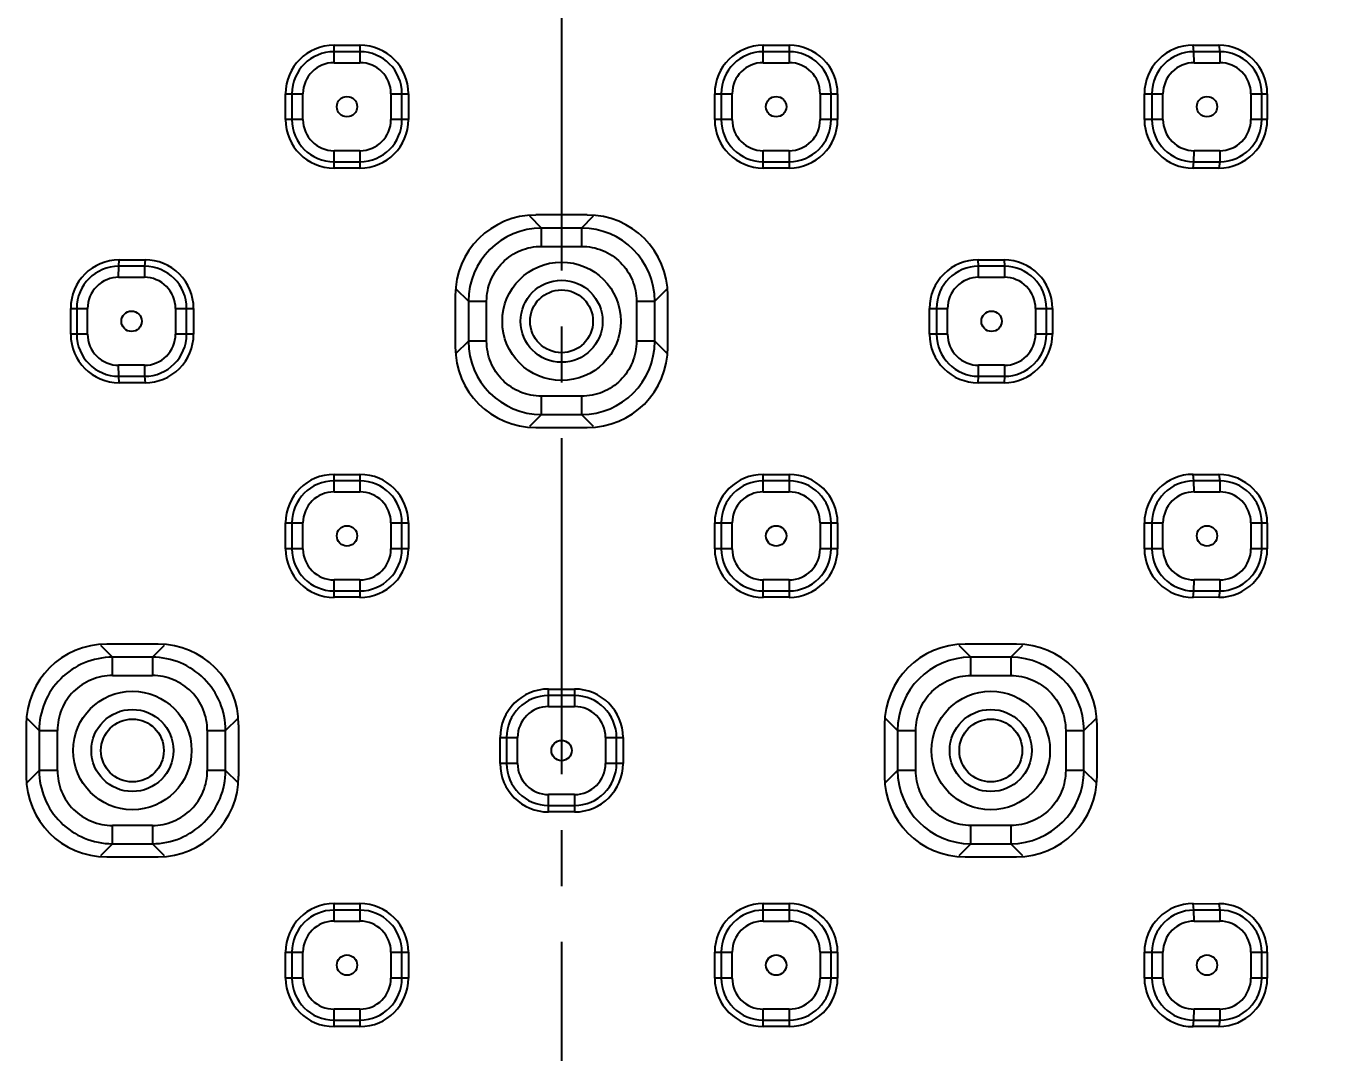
# Model space of a CAD drawing. Header units: inches. Extents: x -176 to 245, y -250 to 344.
# Drawn here: x -88.32 to -53.03, y 24.43 to 52.18 of the extents above; entities that cross this region are included whole.
import ezdxf

# ---------------------------------------------------------------- set-up
doc = ezdxf.new("R2010")
doc.units = ezdxf.units.IN
doc.header["$LTSCALE"] = 2.42
doc.header["$MEASUREMENT"] = 0
doc.header["$PDMODE"] = 3
doc.header["$PDSIZE"] = 0.3125
doc.linetypes.add('CENTER2', pattern=[1.125, 0.75, -0.125, 0.125, -0.125])
doc.layers.get('0').update_dxf_attribs({"linetype": 'CONTINUOUS'})
doc.layers.get('Defpoints').update_dxf_attribs({"linetype": 'CONTINUOUS'})
doc.layers.add('CENTER', color=1, linetype='CENTER2')
doc.layers.add('DIM', color=3, linetype='CONTINUOUS', lineweight=18)
doc.styles.get("Standard").update_dxf_attribs({"font": 'arial.ttf', "width": 0.8})
doc.dimstyles.new('ISO-25', dxfattribs={"dimtxt": 5, "dimasz": 2.5, "dimexe": 1.25, "dimexo": 0.625, "dimgap": 2, "dimtad": 1, "dimtih": 1, "dimtoh": 1, "dimdec": 1, "dimdsep": 46, "dimtxsty": 'Standard', "dimcen": 0, "dimclrd": 3, "dimclre": 3, "dimclrt": 4, "dimadec": 0, "dimazin": 0, "dimtfac": 1, "dimtdec": 1, "dimtmove": 0, "dimatfit": 3, "dimfxl": 1, "dimarcsym": 0})

# ---------------------------------------------------------------- blocks, each defined once
blk = doc.blocks.new('*D2')
at = {"layer": 'Defpoints', "color": 0, "transparency": 16777216}
for p in [(-33.347, 99.104), (-73.847, -177.433), (13.761, -177.433)]:
    blk.add_point(p, dxfattribs=at)
at = {"layer": 'DIM', "color": 3, "lineweight": -2, "transparency": 16777216}
for p, q in [((-32.722, 99.104), (15.011, 99.104)), ((13.761, 94.104), (13.761, -34.611)), ((13.761, -172.433), (13.761, -43.717)), ((-73.222, -177.433), (15.011, -177.433))]:
    blk.add_line(p, q, dxfattribs=at)
at = {"layer": 'DIM', "color": 3, "transparency": 16777216}
for points in [[(12.928, 94.104), (14.595, 94.104), (13.761, 99.104)], [(12.928, -172.433), (14.595, -172.433), (13.761, -177.433)]]:
    blk.add_solid(points, dxfattribs=at)
at = {"layer": 'DIM', "color": 4, "transparency": 16777216, "insert": (13.761, -39.164), "char_height": 5, "attachment_point": 5}
blk.add_mtext('276.5', dxfattribs=at)

msp = doc.modelspace()

# ---------------------------------------------------------------- linework, layer by layer
at = {"color": 7, "linetype": 'Continuous'}
for p, q in [((-79.997, 51.193), (-79.997, 51.665)), ((-79.997, 51.665), (-79.297, 51.665)), ((-79.297, 51.665), (-79.297, 51.193)), ((-68.397, 51.193), (-68.397, 51.665)), ((-68.397, 51.665), (-67.697, 51.665)), ((-67.697, 51.665), (-67.697, 51.193)), ((-56.757, 51.49), (-56.779, 51.666)), ((-56.779, 51.666), (-56.079, 51.664)), ((-56.079, 51.664), (-56.058, 51.49)), ((-79.297, 51.49), (-79.997, 51.49)), ((-79.997, 51.193), (-79.297, 51.193)), ((-67.697, 51.49), (-68.397, 51.49)), ((-68.397, 51.193), (-67.697, 51.193)), ((-56.058, 51.49), (-56.757, 51.49)), ((-56.753, 51.193), (-56.757, 51.49)), ((-56.753, 51.193), (-56.053, 51.193)), ((-56.058, 51.49), (-56.053, 51.193)), ((-81.307, 49.654), (-81.307, 50.354)), ((-81.307, 50.354), (-80.836, 50.354)), ((-81.133, 50.354), (-81.133, 49.654)), ((-80.836, 49.654), (-80.836, 50.354)), ((-78.458, 50.354), (-78.458, 49.654)), ((-78.458, 50.354), (-77.986, 50.354)), ((-78.161, 49.654), (-78.161, 50.354)), ((-77.986, 50.354), (-77.986, 49.654)), ((-69.707, 49.654), (-69.707, 50.354)), ((-69.707, 50.354), (-69.236, 50.354)), ((-69.533, 50.354), (-69.533, 49.654)), ((-69.236, 49.654), (-69.236, 50.354)), ((-66.858, 50.354), (-66.858, 49.654)), ((-66.858, 50.354), (-66.386, 50.354)), ((-66.561, 49.654), (-66.561, 50.354)), ((-66.386, 50.354), (-66.386, 49.654)), ((-58.094, 49.654), (-58.094, 50.354)), ((-58.094, 50.354), (-57.592, 50.354)), ((-57.894, 50.354), (-57.894, 49.654)), ((-57.592, 49.654), (-57.592, 50.354)), ((-55.214, 50.354), (-55.214, 49.654)), ((-55.214, 50.354), (-54.773, 50.354)), ((-54.922, 49.654), (-54.922, 50.354)), ((-54.773, 50.354), (-54.773, 49.654)), ((-80.836, 49.654), (-81.307, 49.654)), ((-77.986, 49.654), (-78.458, 49.654)), ((-69.236, 49.654), (-69.707, 49.654)), ((-66.386, 49.654), (-66.858, 49.654)), ((-57.592, 49.654), (-58.094, 49.654)), ((-54.773, 49.654), (-55.214, 49.654)), ((-79.997, 48.344), (-79.997, 48.815)), ((-79.297, 48.815), (-79.997, 48.815)), ((-79.297, 48.815), (-79.297, 48.344)), ((-68.397, 48.344), (-68.397, 48.815)), ((-67.697, 48.815), (-68.397, 48.815)), ((-67.697, 48.815), (-67.697, 48.344)), ((-56.757, 48.518), (-56.753, 48.815)), ((-56.053, 48.815), (-56.753, 48.815)), ((-56.053, 48.815), (-56.058, 48.518)), ((-79.997, 48.518), (-79.297, 48.518)), ((-68.397, 48.518), (-67.697, 48.518)), ((-56.779, 48.343), (-56.757, 48.518)), ((-56.757, 48.518), (-56.058, 48.518)), ((-56.058, 48.518), (-56.079, 48.345)), ((-79.297, 48.344), (-79.997, 48.344)), ((-67.697, 48.344), (-68.397, 48.344)), ((-56.079, 48.345), (-56.779, 48.343)), ((-74.712, 47.05), (-74.386, 46.724)), ((-73.153, 47.077), (-74.541, 47.077)), ((-73.307, 46.724), (-72.982, 47.05)), ((-74.386, 46.229), (-74.386, 46.724)), ((-73.307, 46.724), (-74.386, 46.724)), ((-73.307, 46.724), (-73.307, 46.229)), ((-74.386, 46.229), (-73.307, 46.229)), ((-85.818, 45.393), (-85.816, 45.69)), ((-85.816, 45.69), (-85.805, 45.864)), ((-85.117, 45.69), (-85.816, 45.69)), ((-85.805, 45.864), (-85.106, 45.865)), ((-85.117, 45.69), (-85.119, 45.393)), ((-85.106, 45.865), (-85.117, 45.69)), ((-62.577, 45.69), (-62.588, 45.865)), ((-62.588, 45.865), (-61.888, 45.864)), ((-61.877, 45.69), (-62.577, 45.69)), ((-62.575, 45.393), (-62.577, 45.69)), ((-61.888, 45.864), (-61.877, 45.69)), ((-61.877, 45.69), (-61.875, 45.393)), ((-85.818, 45.393), (-85.119, 45.393)), ((-62.575, 45.393), (-61.875, 45.393)), ((-76.719, 44.898), (-76.719, 43.51)), ((-76.367, 44.744), (-76.692, 45.069)), ((-71.001, 45.069), (-71.327, 44.744)), ((-70.974, 43.51), (-70.974, 44.898)), ((-87.114, 43.854), (-87.114, 44.554)), ((-87.114, 44.554), (-86.658, 44.554)), ((-86.952, 44.554), (-86.952, 43.854)), ((-86.658, 43.854), (-86.658, 44.554)), ((-84.28, 44.554), (-84.28, 43.854)), ((-84.28, 44.554), (-83.793, 44.554)), ((-83.98, 43.854), (-83.98, 44.554)), ((-83.793, 44.554), (-83.793, 43.854)), ((-76.367, 44.744), (-76.367, 43.665)), ((-76.367, 44.744), (-75.872, 44.744)), ((-75.872, 43.665), (-75.872, 44.744)), ((-71.822, 44.744), (-71.822, 43.665)), ((-71.822, 44.744), (-71.327, 44.744)), ((-71.327, 43.665), (-71.327, 44.744)), ((-63.901, 43.854), (-63.901, 44.554)), ((-63.901, 44.554), (-63.414, 44.554)), ((-63.713, 44.554), (-63.713, 43.854)), ((-63.414, 43.854), (-63.414, 44.554)), ((-61.036, 44.554), (-61.036, 43.854)), ((-61.036, 44.554), (-60.579, 44.554)), ((-60.741, 43.854), (-60.741, 44.554)), ((-60.579, 44.554), (-60.579, 43.854)), ((-86.658, 43.854), (-87.114, 43.854)), ((-83.793, 43.854), (-84.28, 43.854)), ((-63.414, 43.854), (-63.901, 43.854)), ((-60.579, 43.854), (-61.036, 43.854)), ((-76.692, 43.339), (-76.367, 43.665)), ((-75.872, 43.665), (-76.367, 43.665)), ((-71.327, 43.665), (-71.822, 43.665)), ((-71.327, 43.665), (-71.001, 43.339)), ((-85.119, 43.015), (-85.818, 43.015)), ((-85.816, 42.718), (-85.818, 43.015)), ((-85.805, 42.544), (-85.816, 42.718)), ((-85.816, 42.718), (-85.117, 42.718)), ((-85.119, 43.015), (-85.117, 42.718)), ((-85.117, 42.718), (-85.106, 42.543)), ((-62.588, 42.543), (-62.577, 42.718)), ((-62.577, 42.718), (-62.575, 43.015)), ((-62.577, 42.718), (-61.877, 42.718)), ((-61.875, 43.015), (-62.575, 43.015)), ((-61.877, 42.718), (-61.888, 42.544)), ((-61.875, 43.015), (-61.877, 42.718)), ((-85.106, 42.543), (-85.805, 42.544)), ((-61.888, 42.544), (-62.588, 42.543)), ((-74.386, 41.684), (-74.386, 42.179)), ((-73.307, 42.179), (-74.386, 42.179)), ((-73.307, 42.179), (-73.307, 41.684)), ((-74.386, 41.684), (-74.712, 41.359)), ((-74.386, 41.684), (-73.307, 41.684)), ((-72.982, 41.359), (-73.307, 41.684)), ((-74.541, 41.332), (-73.153, 41.332)), ((-79.997, 39.593), (-79.997, 40.065)), ((-79.997, 40.065), (-79.297, 40.065)), ((-79.297, 39.89), (-79.997, 39.89)), ((-79.297, 40.065), (-79.297, 39.593)), ((-68.397, 39.593), (-68.397, 40.065)), ((-68.397, 40.065), (-67.697, 40.065)), ((-67.697, 39.89), (-68.397, 39.89)), ((-67.697, 40.065), (-67.697, 39.593)), ((-56.757, 39.89), (-56.779, 40.066)), ((-56.779, 40.066), (-56.079, 40.064)), ((-56.058, 39.89), (-56.757, 39.89)), ((-56.753, 39.593), (-56.757, 39.89)), ((-56.079, 40.064), (-56.058, 39.89)), ((-56.058, 39.89), (-56.053, 39.593)), ((-79.997, 39.593), (-79.297, 39.593)), ((-68.397, 39.593), (-67.697, 39.593)), ((-56.753, 39.593), (-56.053, 39.593)), ((-81.307, 38.054), (-81.307, 38.754)), ((-81.307, 38.754), (-80.836, 38.754)), ((-81.133, 38.754), (-81.133, 38.054)), ((-80.836, 38.054), (-80.836, 38.754)), ((-78.458, 38.754), (-78.458, 38.054)), ((-78.458, 38.754), (-77.986, 38.754)), ((-78.161, 38.054), (-78.161, 38.754)), ((-77.986, 38.754), (-77.986, 38.054)), ((-69.707, 38.054), (-69.707, 38.754)), ((-69.707, 38.754), (-69.236, 38.754)), ((-69.533, 38.754), (-69.533, 38.054)), ((-69.236, 38.054), (-69.236, 38.754)), ((-66.858, 38.754), (-66.858, 38.054)), ((-66.858, 38.754), (-66.386, 38.754)), ((-66.561, 38.054), (-66.561, 38.754)), ((-66.386, 38.754), (-66.386, 38.054)), ((-58.094, 38.054), (-58.094, 38.754)), ((-58.094, 38.754), (-57.592, 38.754)), ((-57.894, 38.754), (-57.894, 38.054)), ((-57.592, 38.054), (-57.592, 38.754)), ((-55.214, 38.754), (-55.214, 38.054)), ((-55.214, 38.754), (-54.773, 38.754)), ((-54.922, 38.054), (-54.922, 38.754)), ((-54.773, 38.754), (-54.773, 38.054)), ((-80.836, 38.054), (-81.307, 38.054)), ((-77.986, 38.054), (-78.458, 38.054)), ((-69.236, 38.054), (-69.707, 38.054)), ((-66.386, 38.054), (-66.858, 38.054)), ((-57.592, 38.054), (-58.094, 38.054)), ((-54.773, 38.054), (-55.214, 38.054)), ((-79.997, 36.744), (-79.997, 37.215)), ((-79.297, 37.215), (-79.997, 37.215)), ((-79.297, 37.215), (-79.297, 36.744)), ((-68.397, 36.744), (-68.397, 37.215)), ((-67.697, 37.215), (-68.397, 37.215)), ((-67.697, 37.215), (-67.697, 36.744)), ((-56.757, 36.918), (-56.753, 37.215)), ((-56.053, 37.215), (-56.753, 37.215)), ((-56.053, 37.215), (-56.058, 36.918)), ((-79.997, 36.918), (-79.297, 36.918)), ((-79.297, 36.744), (-79.997, 36.744)), ((-68.397, 36.918), (-67.697, 36.918)), ((-67.697, 36.744), (-68.397, 36.744)), ((-56.779, 36.743), (-56.757, 36.918)), ((-56.079, 36.745), (-56.779, 36.743)), ((-56.757, 36.918), (-56.058, 36.918)), ((-56.058, 36.918), (-56.079, 36.745)), ((-86.312, 35.45), (-85.986, 35.124)), ((-84.753, 35.477), (-86.141, 35.477)), ((-84.907, 35.124), (-84.582, 35.45)), ((-63.112, 35.45), (-62.786, 35.124)), ((-61.553, 35.477), (-62.941, 35.477)), ((-61.707, 35.124), (-61.382, 35.45)), ((-85.986, 34.629), (-85.986, 35.124)), ((-84.907, 35.124), (-85.986, 35.124)), ((-84.907, 35.124), (-84.907, 34.629)), ((-62.786, 34.629), (-62.786, 35.124)), ((-61.707, 35.124), (-62.786, 35.124)), ((-61.707, 35.124), (-61.707, 34.629)), ((-85.986, 34.629), (-84.907, 34.629)), ((-62.786, 34.629), (-61.707, 34.629)), ((-74.197, 33.793), (-74.197, 34.265)), ((-74.197, 34.265), (-73.497, 34.265)), ((-73.497, 34.265), (-73.497, 33.793)), ((-73.497, 34.09), (-74.197, 34.09)), ((-74.197, 33.793), (-73.497, 33.793)), ((-88.319, 33.298), (-88.319, 31.91)), ((-87.967, 33.144), (-88.292, 33.469)), ((-82.601, 33.469), (-82.927, 33.144)), ((-82.574, 31.91), (-82.574, 33.298)), ((-65.119, 33.298), (-65.119, 31.91)), ((-64.767, 33.144), (-65.092, 33.469)), ((-59.401, 33.469), (-59.727, 33.144)), ((-59.374, 31.91), (-59.374, 33.298)), ((-87.967, 33.144), (-87.967, 32.065)), ((-87.967, 33.144), (-87.472, 33.144)), ((-87.472, 32.065), (-87.472, 33.144)), ((-83.422, 33.144), (-83.422, 32.065)), ((-83.422, 33.144), (-82.927, 33.144)), ((-82.927, 32.065), (-82.927, 33.144)), ((-75.507, 32.254), (-75.507, 32.954)), ((-75.507, 32.954), (-75.036, 32.954)), ((-75.333, 32.954), (-75.333, 32.254)), ((-75.036, 32.254), (-75.036, 32.954)), ((-72.658, 32.954), (-72.658, 32.254)), ((-72.658, 32.954), (-72.186, 32.954)), ((-72.361, 32.254), (-72.361, 32.954)), ((-72.186, 32.954), (-72.186, 32.254)), ((-64.767, 33.144), (-64.767, 32.065)), ((-64.767, 33.144), (-64.272, 33.144)), ((-64.272, 32.065), (-64.272, 33.144)), ((-60.222, 33.144), (-60.222, 32.065)), ((-60.222, 33.144), (-59.727, 33.144)), ((-59.727, 32.065), (-59.727, 33.144)), ((-75.036, 32.254), (-75.507, 32.254)), ((-72.186, 32.254), (-72.658, 32.254)), ((-88.292, 31.739), (-87.967, 32.065)), ((-87.472, 32.065), (-87.967, 32.065)), ((-82.927, 32.065), (-83.422, 32.065)), ((-82.927, 32.065), (-82.601, 31.739)), ((-65.092, 31.739), (-64.767, 32.065)), ((-64.272, 32.065), (-64.767, 32.065)), ((-59.727, 32.065), (-60.222, 32.065)), ((-59.727, 32.065), (-59.401, 31.739)), ((-74.197, 30.944), (-74.197, 31.415)), ((-73.497, 31.415), (-74.197, 31.415)), ((-73.497, 31.415), (-73.497, 30.944)), ((-74.197, 31.118), (-73.497, 31.118)), ((-73.497, 30.944), (-74.197, 30.944)), ((-85.986, 30.084), (-85.986, 30.579)), ((-84.907, 30.579), (-85.986, 30.579)), ((-84.907, 30.579), (-84.907, 30.084)), ((-62.786, 30.084), (-62.786, 30.579)), ((-61.707, 30.579), (-62.786, 30.579)), ((-61.707, 30.579), (-61.707, 30.084)), ((-85.986, 30.084), (-86.312, 29.759)), ((-85.986, 30.084), (-84.907, 30.084)), ((-84.582, 29.759), (-84.907, 30.084)), ((-62.786, 30.084), (-63.112, 29.759)), ((-62.786, 30.084), (-61.707, 30.084)), ((-61.382, 29.759), (-61.707, 30.084)), ((-86.141, 29.732), (-84.753, 29.732)), ((-62.941, 29.732), (-61.553, 29.732)), ((-79.997, 27.993), (-79.997, 28.465)), ((-79.997, 28.465), (-79.297, 28.465)), ((-79.297, 28.29), (-79.997, 28.29)), ((-79.297, 28.465), (-79.297, 27.993)), ((-68.397, 27.993), (-68.397, 28.465)), ((-68.397, 28.465), (-67.697, 28.465)), ((-67.697, 28.29), (-68.397, 28.29)), ((-67.697, 28.465), (-67.697, 27.993)), ((-56.757, 28.29), (-56.779, 28.466)), ((-56.779, 28.466), (-56.079, 28.464)), ((-56.058, 28.29), (-56.757, 28.29)), ((-56.753, 27.993), (-56.757, 28.29)), ((-56.079, 28.464), (-56.058, 28.29)), ((-56.058, 28.29), (-56.053, 27.993)), ((-79.997, 27.993), (-79.297, 27.993)), ((-68.397, 27.993), (-67.697, 27.993)), ((-56.753, 27.993), (-56.053, 27.993)), ((-81.307, 26.454), (-81.307, 27.154)), ((-81.307, 27.154), (-80.836, 27.154)), ((-81.133, 27.154), (-81.133, 26.454)), ((-80.836, 26.454), (-80.836, 27.154)), ((-78.458, 27.154), (-78.458, 26.454)), ((-78.458, 27.154), (-77.986, 27.154)), ((-78.161, 26.454), (-78.161, 27.154)), ((-77.986, 27.154), (-77.986, 26.454)), ((-69.707, 26.454), (-69.707, 27.154)), ((-69.707, 27.154), (-69.236, 27.154)), ((-69.533, 27.154), (-69.533, 26.454)), ((-69.236, 26.454), (-69.236, 27.154)), ((-66.858, 27.154), (-66.858, 26.454)), ((-66.858, 27.154), (-66.386, 27.154)), ((-66.561, 26.454), (-66.561, 27.154)), ((-66.386, 27.154), (-66.386, 26.454)), ((-58.094, 26.454), (-58.094, 27.154)), ((-58.094, 27.154), (-57.592, 27.154)), ((-57.894, 27.154), (-57.894, 26.454)), ((-57.592, 26.454), (-57.592, 27.154)), ((-55.214, 27.154), (-55.214, 26.454)), ((-55.214, 27.154), (-54.773, 27.154)), ((-54.922, 26.454), (-54.922, 27.154)), ((-54.773, 27.154), (-54.773, 26.454)), ((-80.836, 26.454), (-81.307, 26.454)), ((-77.986, 26.454), (-78.458, 26.454)), ((-69.236, 26.454), (-69.707, 26.454)), ((-66.386, 26.454), (-66.858, 26.454)), ((-57.592, 26.454), (-58.094, 26.454)), ((-54.773, 26.454), (-55.214, 26.454)), ((-79.997, 25.144), (-79.997, 25.615)), ((-79.297, 25.615), (-79.997, 25.615)), ((-79.297, 25.615), (-79.297, 25.144)), ((-68.397, 25.144), (-68.397, 25.615)), ((-67.697, 25.615), (-68.397, 25.615)), ((-67.697, 25.615), (-67.697, 25.144)), ((-56.757, 25.318), (-56.753, 25.615)), ((-56.053, 25.615), (-56.753, 25.615)), ((-56.053, 25.615), (-56.058, 25.318)), ((-79.997, 25.318), (-79.297, 25.318)), ((-79.297, 25.144), (-79.997, 25.144)), ((-68.397, 25.318), (-67.697, 25.318)), ((-67.697, 25.144), (-68.397, 25.144)), ((-56.779, 25.143), (-56.757, 25.318)), ((-56.079, 25.145), (-56.779, 25.143)), ((-56.757, 25.318), (-56.058, 25.318)), ((-56.058, 25.318), (-56.079, 25.145))]:
    msp.add_line(p, q, dxfattribs=at)
for centre, radius in [((-79.647, 50.004), 0.275), ((-68.047, 50.004), 0.275), ((-56.403, 50.004), 0.275), ((-73.847, 44.204), 1.601), ((-73.847, 44.204), 1.109), ((-73.847, 44.204), 0.849), ((-85.469, 44.204), 0.275), ((-62.225, 44.204), 0.275), ((-79.647, 38.404), 0.275), ((-68.047, 38.404), 0.275), ((-56.403, 38.404), 0.275), ((-85.447, 32.604), 1.601), ((-62.247, 32.604), 1.601), ((-85.447, 32.604), 1.109), ((-62.247, 32.604), 1.109), ((-85.447, 32.604), 0.849), ((-62.247, 32.604), 0.849), ((-73.847, 32.604), 0.275), ((-79.647, 26.804), 0.275), ((-68.047, 26.804), 0.275), ((-56.403, 26.804), 0.275)]:
    msp.add_circle(centre, radius, dxfattribs=at)
for centre, radius, start, end in [((-79.997, 50.354), 1.311, 90, 180), ((-79.297, 50.354), 1.311, 0, 90), ((-68.397, 50.354), 1.311, 90, 180), ((-67.697, 50.354), 1.311, 0, 90), ((-79.997, 50.354), 1.136, 90, 180), ((-79.997, 50.354), 0.839, 90, 180), ((-79.297, 50.354), 1.136, 0, 90), ((-79.297, 50.354), 0.839, 0, 90), ((-68.397, 50.354), 1.136, 90, 180), ((-68.397, 50.354), 0.839, 90, 180), ((-67.697, 50.354), 1.136, 0, 90), ((-67.697, 50.354), 0.839, 0, 90), ((-56.757, 50.354), 1.136, 90.0078, 180.0015), ((-56.058, 50.354), 1.136, 359.9985, 89.9921), ((-79.997, 49.654), 1.311, 180, 270), ((-79.997, 49.654), 1.136, 180, 270), ((-79.997, 49.654), 0.839, 180, 270), ((-79.297, 49.654), 1.311, 270, 0), ((-79.297, 49.654), 1.136, 270, 0), ((-79.297, 49.654), 0.839, 270, 0), ((-68.397, 49.654), 1.311, 180, 270), ((-68.397, 49.654), 1.136, 180, 270), ((-68.397, 49.654), 0.839, 180, 270), ((-67.697, 49.654), 1.311, 270, 0), ((-67.697, 49.654), 1.136, 270, 0), ((-67.697, 49.654), 0.839, 270, 0), ((-56.757, 49.654), 1.136, 179.9985, 269.9922), ((-56.058, 49.654), 1.136, 270.0079, 0.0015), ((-74.38, 44.738), 1.987, 90.174, 179.826), ((-73.313, 44.738), 1.987, 0.174, 89.826), ((-85.816, 44.554), 1.136, 90.0043, 179.998), ((-85.117, 44.554), 1.136, 0.002, 89.9957), ((-62.577, 44.554), 1.136, 90.0043, 179.998), ((-61.878, 44.554), 1.136, 0.002, 89.9957), ((-85.816, 43.855), 1.136, 180.002, 269.9957), ((-85.117, 43.855), 1.136, 270.0043, 359.998), ((-62.577, 43.855), 1.136, 180.002, 269.9957), ((-61.878, 43.855), 1.136, 270.0043, 359.998), ((-74.38, 43.671), 1.987, 180.174, 269.826), ((-73.313, 43.671), 1.987, 270.174, 359.826), ((-79.997, 38.754), 1.311, 90, 180), ((-79.997, 38.754), 1.136, 90, 180), ((-79.297, 38.754), 1.311, 0, 90), ((-79.297, 38.754), 1.136, 0, 90), ((-68.397, 38.754), 1.311, 90, 180), ((-68.397, 38.754), 1.136, 90, 180), ((-67.697, 38.754), 1.311, 0, 90), ((-67.697, 38.754), 1.136, 0, 90), ((-56.757, 38.754), 1.136, 90.0078, 180.0015), ((-56.058, 38.754), 1.136, 359.9985, 89.9921), ((-79.997, 38.754), 0.839, 90, 180), ((-79.297, 38.754), 0.839, 0, 90), ((-68.397, 38.754), 0.839, 90, 180), ((-67.697, 38.754), 0.839, 0, 90), ((-79.997, 38.054), 1.311, 180, 270), ((-79.997, 38.054), 1.136, 180, 270), ((-79.997, 38.054), 0.839, 180, 270), ((-79.297, 38.054), 1.311, 270, 0), ((-79.297, 38.054), 1.136, 270, 0), ((-79.297, 38.054), 0.839, 270, 0), ((-68.397, 38.054), 1.311, 180, 270), ((-68.397, 38.054), 1.136, 180, 270), ((-68.397, 38.054), 0.839, 180, 270), ((-67.697, 38.054), 1.311, 270, 0), ((-67.697, 38.054), 1.136, 270, 0), ((-67.697, 38.054), 0.839, 270, 0), ((-56.757, 38.054), 1.136, 179.9985, 269.9922), ((-56.058, 38.054), 1.136, 270.0079, 0.0015), ((-85.979, 33.135), 1.99, 90.2028, 134.9566), ((-84.914, 33.135), 1.99, 45.0434, 89.7972), ((-62.78, 33.138), 1.987, 90.174, 179.826), ((-61.713, 33.138), 1.987, 0.174, 89.826), ((-85.977, 33.137), 1.99, 135.0434, 179.7972), ((-84.916, 33.137), 1.99, 0.2028, 44.9566), ((-74.197, 32.954), 1.311, 90, 180), ((-73.497, 32.954), 1.311, 0, 90), ((-74.197, 32.954), 1.136, 90, 180), ((-73.497, 32.954), 1.136, 0, 90), ((-74.197, 32.954), 0.839, 90, 180), ((-73.497, 32.954), 0.839, 0, 90), ((-74.197, 32.254), 1.311, 180, 270), ((-74.197, 32.254), 1.136, 180, 270), ((-74.197, 32.254), 0.839, 180, 270), ((-73.497, 32.254), 1.311, 270, 0), ((-73.497, 32.254), 1.136, 270, 0), ((-73.497, 32.254), 0.839, 270, 0), ((-85.977, 32.072), 1.99, 180.2028, 224.9566), ((-84.916, 32.072), 1.99, 315.0434, 359.7972), ((-62.78, 32.071), 1.987, 180.174, 269.826), ((-61.713, 32.071), 1.987, 270.174, 359.826), ((-85.979, 32.074), 1.99, 225.0434, 269.7972), ((-84.914, 32.074), 1.99, 270.2028, 314.9566), ((-79.997, 27.154), 1.311, 90, 180), ((-79.997, 27.154), 1.136, 90, 180), ((-79.297, 27.154), 1.311, 0, 90), ((-79.297, 27.154), 1.136, 0, 90), ((-68.397, 27.154), 1.311, 90, 180), ((-68.397, 27.154), 1.136, 90, 180), ((-67.697, 27.154), 1.311, 0, 90), ((-67.697, 27.154), 1.136, 0, 90), ((-56.757, 27.154), 1.136, 90.0078, 180.0015), ((-56.058, 27.154), 1.136, 359.9985, 89.9921), ((-79.997, 27.154), 0.839, 90, 180), ((-79.297, 27.154), 0.839, 0, 90), ((-68.397, 27.154), 0.839, 90, 180), ((-67.697, 27.154), 0.839, 0, 90), ((-79.997, 26.454), 1.311, 180, 270), ((-79.997, 26.454), 1.136, 180, 270), ((-79.997, 26.454), 0.839, 180, 270), ((-79.297, 26.454), 1.311, 270, 0), ((-79.297, 26.454), 1.136, 270, 0), ((-79.297, 26.454), 0.839, 270, 0), ((-68.397, 26.454), 1.311, 180, 270), ((-68.397, 26.454), 1.136, 180, 270), ((-68.397, 26.454), 0.839, 180, 270), ((-67.697, 26.454), 1.311, 270, 0), ((-67.697, 26.454), 1.136, 270, 0), ((-67.697, 26.454), 0.839, 270, 0), ((-56.757, 26.454), 1.136, 179.9985, 269.9922), ((-56.058, 26.454), 1.136, 270.0079, 0.0015)]:
    msp.add_arc(centre, radius, start, end, dxfattribs=at)
for centre, major_axis, ratio, start_param, end_param in [((-56.782, 50.354), (1.312, 0), 0.999845, 1.568343, 3.141593), ((-56.083, 50.354), (1.31, 0), 0.999845, 0, 1.568343), ((-56.782, 49.654), (1.312, 0), 0.999845, -3.141593, -1.568343), ((-56.083, 49.654), (1.31, 0), 0.999845, -1.568343, 0), ((-74.498, 44.855), (-1.586, 1.586), 0.980815, -0.775713, 0.775713), ((-73.196, 44.855), (1.586, 1.586), 0.980815, -0.775713, 0.775713), ((-85.804, 44.554), (1.31, 0), 0.999961, 1.572023, 3.141593), ((-85.104, 44.554), (1.311, 0), 0.999961, 0, 1.572023), ((-62.59, 44.554), (1.311, 0), 0.999961, 1.56957, 3.141593), ((-61.89, 44.554), (1.31, 0), 0.999961, 0, 1.56957), ((-85.804, 43.854), (1.31, 0), 0.999961, -3.141593, -1.572023), ((-85.104, 43.854), (1.311, 0), 0.999961, -1.572023, 0), ((-62.59, 43.854), (1.311, 0), 0.999961, -3.141593, -1.56957), ((-61.89, 43.854), (1.31, 0), 0.999961, -1.56957, 0), ((-74.498, 43.554), (-1.586, -1.586), 0.980815, -0.775713, 0.775713), ((-73.196, 43.554), (1.586, -1.586), 0.980815, -0.775713, 0.775713), ((-56.782, 38.754), (1.312, 0), 0.999845, 1.568343, 3.141593), ((-56.083, 38.754), (1.31, 0), 0.999845, 0, 1.568343), ((-56.782, 38.054), (1.312, 0), 0.999845, -3.141593, -1.568343), ((-56.083, 38.054), (1.31, 0), 0.999845, -1.568343, 0), ((-86.098, 33.255), (-1.586, 1.586), 0.980815, -0.775713, 0.775713), ((-84.796, 33.255), (1.586, 1.586), 0.980815, -0.775713, 0.775713), ((-62.898, 33.255), (-1.586, 1.586), 0.980815, -0.775713, 0.775713), ((-61.596, 33.255), (1.586, 1.586), 0.980815, -0.775713, 0.775713), ((-86.098, 31.954), (-1.586, -1.586), 0.980815, -0.775713, 0.775713), ((-84.796, 31.954), (1.586, -1.586), 0.980815, -0.775713, 0.775713), ((-62.898, 31.954), (-1.586, -1.586), 0.980815, -0.775713, 0.775713), ((-61.596, 31.954), (1.586, -1.586), 0.980815, -0.775713, 0.775713), ((-56.782, 27.154), (1.312, 0), 0.999845, 1.568343, 3.141593), ((-56.083, 27.154), (1.31, 0), 0.999845, 0, 1.568343), ((-56.782, 26.454), (1.312, 0), 0.999845, -3.141593, -1.568343), ((-56.083, 26.454), (1.31, 0), 0.999845, -1.568343, 0)]:
    msp.add_ellipse(centre, major_axis=major_axis, ratio=ratio, start_param=start_param, end_param=end_param, dxfattribs=at)
for points, knots in [([(-56.753, 51.193), (-56.967, 51.193), (-57.413, 51.014), (-57.592, 50.568), (-57.592, 50.354)], [0, 0, 0, 0, 0.499973, 1, 1, 1, 1]), ([(-55.214, 50.354), (-55.214, 50.568), (-55.393, 51.014), (-55.839, 51.193), (-56.053, 51.193)], [0, 0, 0, 0, 0.500027, 1, 1, 1, 1]), ([(-57.592, 49.654), (-57.592, 49.44), (-57.413, 48.994), (-56.967, 48.815), (-56.753, 48.815)], [0, 0, 0, 0, 0.500027, 1, 1, 1, 1]), ([(-56.053, 48.815), (-55.839, 48.815), (-55.393, 48.994), (-55.214, 49.44), (-55.214, 49.654)], [0, 0, 0, 0, 0.499973, 1, 1, 1, 1]), ([(-75.438, 45.796), (-75.301, 45.932), (-74.971, 46.155), (-74.58, 46.228), (-74.386, 46.229)], [0, 0, 0, 0, 0.499964, 1, 1, 1, 1]), ([(-73.307, 46.229), (-73.114, 46.228), (-72.723, 46.155), (-72.392, 45.932), (-72.255, 45.796)], [0, 0, 0, 0, 0.500036, 1, 1, 1, 1]), ([(-75.872, 44.744), (-75.871, 44.937), (-75.797, 45.328), (-75.575, 45.659), (-75.438, 45.796)], [0, 0, 0, 0, 0.500036, 1, 1, 1, 1]), ([(-72.255, 45.796), (-72.119, 45.659), (-71.896, 45.328), (-71.823, 44.937), (-71.822, 44.744)], [0, 0, 0, 0, 0.499964, 1, 1, 1, 1]), ([(-85.818, 45.393), (-86.032, 45.393), (-86.478, 45.214), (-86.658, 44.768), (-86.658, 44.554)], [0, 0, 0, 0, 0.499993, 1, 1, 1, 1]), ([(-84.28, 44.554), (-84.28, 44.768), (-84.459, 45.214), (-84.905, 45.393), (-85.119, 45.393)], [0, 0, 0, 0, 0.500007, 1, 1, 1, 1]), ([(-62.575, 45.393), (-62.789, 45.393), (-63.235, 45.214), (-63.414, 44.768), (-63.414, 44.554)], [0, 0, 0, 0, 0.499993, 1, 1, 1, 1]), ([(-61.036, 44.554), (-61.036, 44.768), (-61.215, 45.214), (-61.661, 45.393), (-61.875, 45.393)], [0, 0, 0, 0, 0.500007, 1, 1, 1, 1]), ([(-86.658, 43.854), (-86.658, 43.64), (-86.478, 43.194), (-86.032, 43.015), (-85.818, 43.015)], [0, 0, 0, 0, 0.500007, 1, 1, 1, 1]), ([(-85.119, 43.015), (-84.905, 43.015), (-84.459, 43.194), (-84.28, 43.64), (-84.28, 43.854)], [0, 0, 0, 0, 0.499993, 1, 1, 1, 1]), ([(-63.414, 43.854), (-63.414, 43.64), (-63.235, 43.194), (-62.789, 43.015), (-62.575, 43.015)], [0, 0, 0, 0, 0.500007, 1, 1, 1, 1]), ([(-61.875, 43.015), (-61.661, 43.015), (-61.215, 43.194), (-61.036, 43.64), (-61.036, 43.854)], [0, 0, 0, 0, 0.499993, 1, 1, 1, 1]), ([(-75.438, 42.613), (-75.575, 42.75), (-75.797, 43.08), (-75.871, 43.471), (-75.872, 43.665)], [0, 0, 0, 0, 0.499964, 1, 1, 1, 1]), ([(-71.822, 43.665), (-71.823, 43.471), (-71.896, 43.08), (-72.119, 42.75), (-72.255, 42.613)], [0, 0, 0, 0, 0.500036, 1, 1, 1, 1]), ([(-74.386, 42.179), (-74.58, 42.18), (-74.971, 42.254), (-75.301, 42.476), (-75.438, 42.613)], [0, 0, 0, 0, 0.500036, 1, 1, 1, 1]), ([(-72.255, 42.613), (-72.392, 42.476), (-72.723, 42.254), (-73.114, 42.18), (-73.307, 42.179)], [0, 0, 0, 0, 0.499964, 1, 1, 1, 1]), ([(-56.753, 39.593), (-56.967, 39.593), (-57.413, 39.414), (-57.592, 38.968), (-57.592, 38.754)], [0, 0, 0, 0, 0.499973, 1, 1, 1, 1]), ([(-55.214, 38.754), (-55.214, 38.968), (-55.393, 39.414), (-55.839, 39.593), (-56.053, 39.593)], [0, 0, 0, 0, 0.500027, 1, 1, 1, 1]), ([(-57.592, 38.054), (-57.592, 37.84), (-57.413, 37.394), (-56.967, 37.215), (-56.753, 37.215)], [0, 0, 0, 0, 0.500027, 1, 1, 1, 1]), ([(-56.053, 37.215), (-55.839, 37.215), (-55.393, 37.394), (-55.214, 37.84), (-55.214, 38.054)], [0, 0, 0, 0, 0.499973, 1, 1, 1, 1]), ([(-85.986, 34.629), (-86.18, 34.628), (-86.571, 34.555), (-86.901, 34.332), (-87.038, 34.196)], [0, 0, 0, 0, 0.500036, 1, 1, 1, 1]), ([(-83.855, 34.196), (-83.992, 34.332), (-84.323, 34.555), (-84.714, 34.628), (-84.907, 34.629)], [0, 0, 0, 0, 0.499964, 1, 1, 1, 1]), ([(-63.838, 34.196), (-63.701, 34.332), (-63.371, 34.555), (-62.98, 34.628), (-62.786, 34.629)], [0, 0, 0, 0, 0.499964, 1, 1, 1, 1]), ([(-61.707, 34.629), (-61.514, 34.628), (-61.123, 34.555), (-60.792, 34.332), (-60.655, 34.196)], [0, 0, 0, 0, 0.500036, 1, 1, 1, 1]), ([(-87.038, 34.196), (-87.175, 34.059), (-87.397, 33.728), (-87.471, 33.337), (-87.472, 33.144)], [0, 0, 0, 0, 0.499964, 1, 1, 1, 1]), ([(-83.422, 33.144), (-83.423, 33.337), (-83.496, 33.728), (-83.719, 34.059), (-83.855, 34.196)], [0, 0, 0, 0, 0.500036, 1, 1, 1, 1]), ([(-64.272, 33.144), (-64.271, 33.337), (-64.197, 33.728), (-63.975, 34.059), (-63.838, 34.196)], [0, 0, 0, 0, 0.500036, 1, 1, 1, 1]), ([(-60.655, 34.196), (-60.519, 34.059), (-60.296, 33.728), (-60.223, 33.337), (-60.222, 33.144)], [0, 0, 0, 0, 0.499964, 1, 1, 1, 1]), ([(-87.472, 32.065), (-87.471, 31.871), (-87.397, 31.48), (-87.175, 31.15), (-87.038, 31.013)], [0, 0, 0, 0, 0.500036, 1, 1, 1, 1]), ([(-83.855, 31.013), (-83.719, 31.15), (-83.496, 31.48), (-83.423, 31.871), (-83.422, 32.065)], [0, 0, 0, 0, 0.499964, 1, 1, 1, 1]), ([(-63.838, 31.013), (-63.975, 31.15), (-64.197, 31.48), (-64.271, 31.871), (-64.272, 32.065)], [0, 0, 0, 0, 0.499964, 1, 1, 1, 1]), ([(-60.222, 32.065), (-60.223, 31.871), (-60.296, 31.48), (-60.519, 31.15), (-60.655, 31.013)], [0, 0, 0, 0, 0.500036, 1, 1, 1, 1]), ([(-87.038, 31.013), (-86.901, 30.876), (-86.571, 30.654), (-86.18, 30.58), (-85.986, 30.579)], [0, 0, 0, 0, 0.499964, 1, 1, 1, 1]), ([(-84.907, 30.579), (-84.714, 30.58), (-84.323, 30.654), (-83.992, 30.876), (-83.855, 31.013)], [0, 0, 0, 0, 0.500036, 1, 1, 1, 1]), ([(-62.786, 30.579), (-62.98, 30.58), (-63.371, 30.654), (-63.701, 30.876), (-63.838, 31.013)], [0, 0, 0, 0, 0.500036, 1, 1, 1, 1]), ([(-60.655, 31.013), (-60.792, 30.876), (-61.123, 30.654), (-61.514, 30.58), (-61.707, 30.579)], [0, 0, 0, 0, 0.499964, 1, 1, 1, 1]), ([(-56.753, 27.993), (-56.967, 27.993), (-57.413, 27.814), (-57.592, 27.368), (-57.592, 27.154)], [0, 0, 0, 0, 0.499973, 1, 1, 1, 1]), ([(-55.214, 27.154), (-55.214, 27.368), (-55.393, 27.814), (-55.839, 27.993), (-56.053, 27.993)], [0, 0, 0, 0, 0.500027, 1, 1, 1, 1]), ([(-57.592, 26.454), (-57.592, 26.24), (-57.413, 25.794), (-56.967, 25.615), (-56.753, 25.615)], [0, 0, 0, 0, 0.500027, 1, 1, 1, 1]), ([(-56.053, 25.615), (-55.839, 25.615), (-55.393, 25.794), (-55.214, 26.24), (-55.214, 26.454)], [0, 0, 0, 0, 0.499973, 1, 1, 1, 1])]:
    msp.add_open_spline(points, degree=3, knots=knots, dxfattribs=at)
at = {"layer": 'CENTER', "ltscale": 5}
msp.add_line((-73.847, 109.104), (-73.847, -186.531), dxfattribs=at)

# ---------------------------------------------------------------- dimensions: what is measured, and where the dimension line sits
at = {"layer": 'DIM'}
dim = msp.add_linear_dim(base=(13.761, -177.433), p1=(-33.347, 99.104), p2=(-73.847, -177.433), angle=90, dimstyle='ISO-25', override={"dimasz": 5, "dimtad": 0}, dxfattribs=at)
dim.commit()
dim.dimension.update_dxf_attribs({"geometry": '*D2', "text_midpoint": (13.761, -39.164)})

doc.saveas('drawing.dxf')
